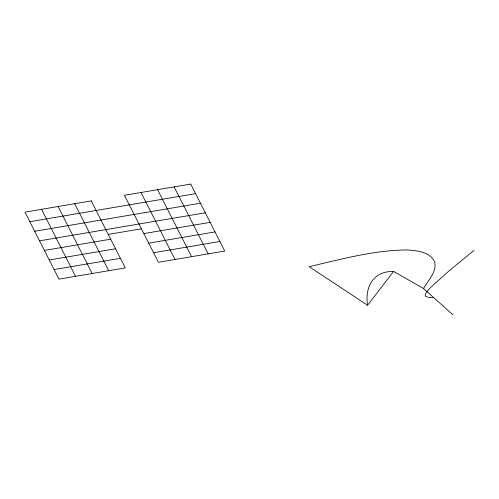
<?xml version="1.0" encoding="UTF-8"?>
<svg xmlns="http://www.w3.org/2000/svg" width="499" height="499" viewBox="0 0 499 499"><rect width="100%" height="100%" fill="white"/><g stroke="black" fill="none" stroke-linecap="round" stroke-linejoin="round"><path stroke-width="0.75" d="M423.545 288.522C428.142 280.313 436.388 272.66 434.879 262.505C430.693 251.664 416.59 250.554 406.585 249.943C373.47 250.298 341.191 259.243 309.149 266.666L367.551 305.238L393.605 271.4L423.545 288.522L453.055 314.931M474.05 250.361L449.499 270.52L431.092 286.975L426.832 291.715L425.167 294.716L425.56 296.4L428.847 297.429A21.214 12.25 0 0 0 433.768 297.66M29.809 221.699L195.577 193.637M34.674 231.274L200.436 203.205M39.533 240.842L205.301 212.78M108.271 234.405L141.423 228.792M44.392 250.411L110.703 239.189M143.855 233.576L210.16 222.348M49.258 259.985L115.562 248.758M148.714 243.144L215.019 231.916M54.117 269.554L120.421 258.326M153.573 252.719L219.884 241.491M393.605 271.4C373.402 270.982 364.663 286.969 367.551 305.238M174.139 186.876L208.164 253.866M157.565 189.682L191.591 256.673M140.986 192.489L175.012 259.48M74.682 203.711L108.707 270.708M58.102 206.517L92.128 273.514M41.529 209.324L75.555 276.321M91.255 200.904L24.95 212.131L58.976 279.122L125.28 267.901L91.255 200.904M190.718 184.069L124.407 195.296L158.439 262.287L224.743 251.059L190.718 184.069"/></g></svg>
